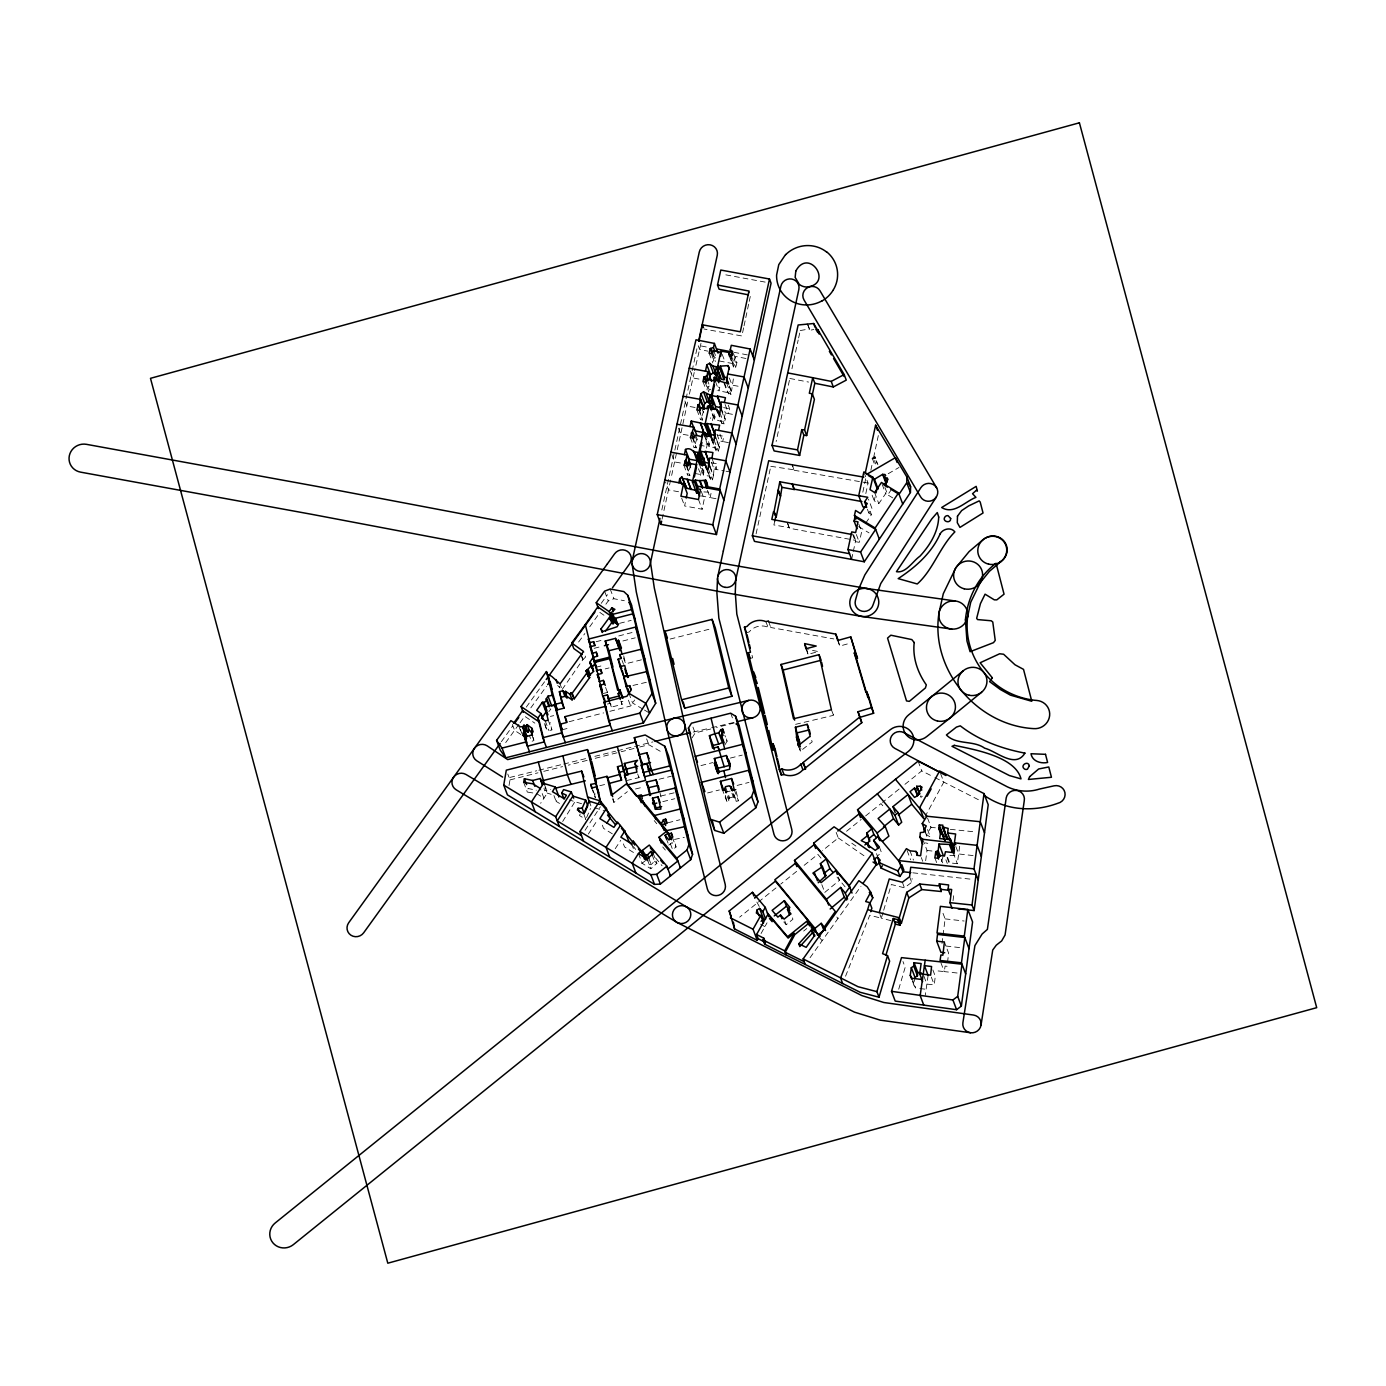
<?xml version="1.0" encoding="UTF-8"?>
<svg xmlns="http://www.w3.org/2000/svg" width="1386" height="1386" viewBox="0 0 1386 1386"><rect width="100%" height="100%" fill="white"/><g stroke="black" fill="none" stroke-linecap="round" stroke-linejoin="round"><path stroke-width="0.75" stroke-dasharray="5 3.75" d="M853.308 551.437L855.682 540.367L789.362 528.257L787.3 522.124M883.679 910.255L891.337 884.511L904.452 887.802L911.693 882.31L912.144 878.516M923.942 976.298L926.887 984.095L934.268 984.892L935.273 976.264L932.328 968.485M947.522 962.542L948.613 953.135L944.403 942.012M942.965 856.808L941.181 862.82M941.995 943.485L942.775 937.334M943.034 935.29L945.113 918.883L942.411 911.728M953.031 900.709L953.759 895.079M925.657 860.723L927.026 850.45L923.526 841.163M947.556 857.293L949.653 862.854L957.31 863.703L959.84 845.113M911.988 978.273L915.661 988.01L913.928 985.1L915.02 977.425M928.118 975.397L925.259 995.304M709.944 466.181L713.461 475.45L712.473 479.885L710.585 479.504L706.531 467.307M715.921 437.837L719.438 447.106L718.329 451.282L716.025 450.831L716.371 449.497L714.57 447.643L709.06 446.552L709.441 444.109L706.652 436.677M509.026 785.515L509.996 779.902L507.778 774.064M733.385 353.361L736.884 362.647L735.758 367.533L733.506 367.03L733.87 364.864L731.08 357.449M721.049 407.9L725.259 419.04L724.116 423.908L721.898 423.406L719.386 414.362M692.913 436.919L696.222 447.834L694.022 447.383L697.47 436.954M711.018 493.416L710.169 497.609L700.866 495.859M532.83 792.948L527.338 792.082L528.066 788.478L536.33 790.211M706.981 389.847L707.622 386.711L710.637 385.689M701.281 491.389L704.227 499.185L702.165 509.251L684.615 505.959L686.33 497.574M713.461 475.45L714.033 469.04L710.533 459.754M690.696 464.864L687.577 475.017L689.881 475.45L686.59 464.397M710.741 478.447L709.615 476.264L703.412 475L703.811 469.611L701.766 469.282L699.826 478.603M724.029 383.246L727.546 392.533L730.907 394.265L731.496 391.476L728.689 384.061M700.987 343.364L694.646 370.703M743.624 327.824L741.891 335.966L704.019 329.002M744.057 325.779L745.356 319.681M745.789 317.637L748.804 303.378M749.237 301.351L750.536 295.235L748.96 291.06M733.367 378.932L731.496 391.476M862.82 492.203L865.955 477.494M878.326 435.568L873.128 459.788M865.817 493.572L868.052 483.056L864.552 473.787M706.462 448.163L707.432 443.728L705.335 438.167M851.628 559.268L852.892 553.395M661.815 509.944L691.683 372.851M692.151 370.738L697.193 347.539M662.075 519.161L670.737 479.521M689.396 394.126L694.213 372.522M727.546 392.533L719.022 390.904L719.784 387.37L717.983 387.023L717.186 390.436M756.098 533.801L770.339 468.416M789.414 380.37L776.143 441.493M791.943 368.728L792.792 364.83M793.693 360.689L798.18 340.02M870.858 470.235L872.66 461.885M671.656 475.381L688.097 400.052M712.456 420.547L713.443 416.164L711.243 415.783L710.55 418.451M719.438 447.106L718.468 445.634L719.507 440.904L716.008 431.635M798.613 337.959L799.843 332.397M774.739 521.119L773.89 524.947L789.414 527.702M852.477 533.87L855.422 541.649L859.303 542.324L861.676 531.635L857.986 521.881M699.272 408.835L702.511 420.045L700.588 419.663L704.365 409.182M882.154 484.32L885.654 493.589L878.793 503.655L874.22 500.762L876.125 492.48M713.201 361.382L713.929 358.212L717.134 357.293M728.256 405.145L729.66 408.853L728.551 413.6L725.432 413.045L724.029 409.338M725.259 419.04L724.272 417.844L725.432 413.045M722.193 421.777L714.466 419.23L715.055 416.978L712.941 411.417M868.052 483.056L794.161 470.252L792.168 464.293M898.717 989.188L905.162 967.359L902.962 961.52M883.09 912.248L881.323 918.19L869.732 915.245L845.044 977.511M586.573 817.601L590.453 808.54M703.863 491.926L708.437 492.117M580.214 813.859L579.487 815.522L585.793 819.421L583.697 813.859M736.209 791.51L738.409 800.779L736.209 801.385L735.29 798.041L733.315 796.95L729.66 797.816L728.88 800.779L726.801 801.351L722.608 790.228M924.878 816.943L943.814 782.102L940.297 772.816M761.07 933.523L767.03 922.816M724.913 744.871L727.078 741.233L724.878 735.394M559.528 803.43L556.132 801.385L558.974 796.725M692.116 737.837L695.148 732.934L710.775 728.967M545.044 787.265L547.245 793.104L540.644 803.274M585.048 830.283L600.381 806.791M588.34 834.043L597.764 819.576M615.228 848.7L620.755 840.28M609.823 711.33L630.63 705.994L634.667 700.017M562.664 821.5L574.982 801.662L572.886 796.101M865.8 523.007L871.482 514.674L869.369 509.112M871.482 514.674L868.779 512.941L871.95 508.385L868.45 499.116M891.683 489.171L887.733 494.837L885.654 493.589M810.065 957.674L860.966 886.243M589.726 626.801L599.913 612.456L606.375 616.909M520.062 722.764L524.722 716.267L534.857 723.145M501.385 741.683L512.595 726.143M526.282 707.137L544.958 681.219M601.212 603.343L607.449 594.715M518.901 724.376L503.828 745.183M605.873 604.209L608.263 600.918L613.877 598.735L624.341 600.71M562.144 689.483L582.761 659.805L580.665 654.244M582.761 659.805L585.585 657.033L583.489 651.455M530.838 707.848L546.517 686.278M578.62 642.013L584.84 633.558M548.856 711.642L550.762 709.234L549.826 708.766M649.133 864.466L651.177 864.569L654.538 861.226L652.321 855.37M638.444 853.499L642.116 863.235L650.848 868.762L656.912 863.27L653.239 853.533M824.774 892.411L839.535 880.214L837.335 874.375M803.672 931.045L806.808 928.499M783.818 921.95L786.208 924.687L792.931 919.23L790.834 913.669M846.551 831.271L861.226 819.438M904.937 784.337L921.759 770.893L931.271 775.727M775.987 887.924L739.639 917.151M899.116 789.032L882.501 802.39M796.621 871.378L780.734 884.112M836.174 832.38L838.27 837.941L822.296 850.761M612.612 798.925L613.911 802.39L627.356 791.649M865.609 815.921L880.994 803.585L884.753 808.125M804.14 865.332L817.844 854.33L821.863 859.112M668.78 845.062L672.123 842.601L672.99 843.624L675.034 842.913L676.021 847.037L672.626 849.705L669.698 841.926M798.301 745.581L800.398 751.143L812.213 741.822L810.117 736.261M645.096 860.914L641.701 863.53M954.85 855.595L947.452 855.595M888.201 473.717L898.994 467.463M710.845 389.189L709.268 390.038L705.595 380.301M837.681 640.505L839.777 646.067L849.116 643.468M746.534 632.692L749.168 631.964C753.551 626.472 761.538 624.376 768 627.2L770.547 626.541L770.772 627.511L833.8 638.929M596.534 667.151L600.9 665.99M805.942 648.769L808.038 654.331L818.312 651.593L808.662 649.584M607.414 704.053L610.55 703.239L611.417 707.12L622.106 704.383L621.361 701.818L623.561 701.212L623.024 698.007M562.162 729.781L568.589 728.118M734.337 722.938L716.527 727.511M619.559 623.336L631.184 620.374M596.119 641.718L602.286 640.141M618.728 635.949L633.107 632.259M594.109 648.336L602.321 646.222M622.886 640.973L635.221 637.837M603.031 693.554L607.484 692.411L606.531 688.755M587.144 760.36L568.329 765.159M634.043 748.457L621.188 751.732M700.952 765.592L712.75 762.595M737.127 785.429L748.994 782.397M569.126 721.708L603.672 712.906M544.854 724.739L546.327 728.638L548.943 730.665L551.888 729.902L550.069 722.401M509.996 779.902L538.011 772.799M595.2 758.315L617.498 752.667M707.588 792.948L719.386 789.951M667.965 822.764L679.885 819.75M543.762 771.344L562.577 766.614M730.318 758.09L742.238 755.093M730.179 791.059L724.601 792.463L726.801 801.351M670.114 639.05L711.313 628.707M605.214 668.901L609.06 667.931M623.475 657.934L625.692 663.773L644.767 658.991M639.726 747.002L648.839 744.732L663.201 752.979M509.788 777.459L536.746 770.755M538.825 770.235L561.642 764.57M563.721 764.067L586.538 758.402M594.837 756.34L615.592 751.195M617.654 750.675L652.927 741.908M635.498 788.998L643.624 786.971M544.005 788.236L544.629 790.782L550.727 789.362M659.026 779.261L671.309 776.229M801.039 748.717L799.826 749.012L800.398 751.143M599.722 785.723L605.665 784.285M660.706 796.066L674.67 792.688M662.803 801.628L674.791 798.734M795.616 724.341L833.523 715.315L832.605 711.226M750.294 658.367L752.633 657.813L751.714 654.019M693.225 732.068L709.632 728.187M711.694 727.702L734.251 722.366M632.952 685.446L646.448 682.293M626.593 780.543L639.033 777.65L638.236 774.116M550.381 716.389L553.724 715.644M674.514 839.448L684.303 837.3M533.194 737.508L533.939 740.453L531.618 741.458L529.365 735.429M807.102 323.406L809.961 330.301L813.825 329.487M593.017 790.263L594.49 794.161L599.393 793.173M800.242 330.544L809.199 328.967M935.342 827.788L931.063 827.355L928.672 824.497M950.294 829.33L975.952 831.981M947.088 966.302L945.113 966.094L944.247 971.603L934.649 970.581M957.102 973.007L944.247 971.603L940.054 960.481M912.802 872.816L971.863 879.296M973.076 855.56L958.627 853.949L955.127 844.68M945.113 918.883L964.136 921.014M945.928 946.014L960.619 947.695M927.026 850.45L933.038 851.143M919.836 988.53L926.108 989.292M711.313 462.837L717.099 463.669L716.129 469.456L724.046 470.876M770.789 466.302L794.265 469.854M922.383 796.361L920.339 796.032L921.205 797.643M688.149 435.256L680.682 433.957L677.737 426.16M680.387 462.976L674.601 461.954L670.928 452.217M726.021 471.223L729.989 471.933M699.012 379.071L692.931 377.962L689.985 370.166M695.079 407.484L686.815 405.977L683.125 396.24M765.176 282.103L722.366 274.22M719.334 360.966L732.899 363.6L733.87 364.864M738.114 386.226L732.051 385.117L727.841 373.995M707.432 443.728L709.441 444.109M678.568 491.753L668.468 489.882L665.523 482.085M716.042 498.7L710.169 497.609L707.362 490.176M732.449 414.327L728.551 413.6L724.341 402.46M717.463 435.083L723.804 436.278L722.73 441.528L719.507 440.904M745.963 358.489L735.481 356.445L734.493 360.828L736.884 362.647M789.829 378.465L808.575 382.068M728.447 442.619L722.73 441.528L718.52 430.388M694.663 473.406L700.692 474.566L698.492 468.728M733.904 352.269L750.675 355.544M706.271 346.968L698.094 345.357L699.67 349.532L707.848 351.143M925.432 842.896L927.788 843.364M714.033 469.04L716.129 469.456L711.919 458.333M723.613 407.605L729.66 408.853M715.055 416.978L713.322 416.614L709.823 407.328M699.306 444.975L705.301 446.327L705.769 444.04L707.31 444.161L703.638 434.424M890.99 920.65L881.323 918.19L879.226 912.612M581.583 803.724L569.213 799.93M594.785 807.813L603.672 810.55M547.245 793.104L551.16 794.317M934.944 777.581L981.271 801.177M760.567 924.185L764.933 926.662M642.775 709.06L632.605 703.031L629.66 695.235M644.473 710.065L649.549 713.08M858.662 526.611L869.005 532.865M892.74 497.903L887.733 494.837L884.06 485.1M633.471 852.477L624.549 846.915L622.331 841.077M612.335 833.835L603.551 828.36L602.078 824.462M536.486 793.537L543.953 798.197L540.28 788.461M520.807 734.476L514.587 730.353L511.642 722.574M851.801 843.208L858.748 848.024M838.27 837.941L866.059 857.189M727.078 741.233L726.42 738.894M557.692 685.429L559.927 687.906L557.813 682.345M654.538 861.226L656.912 863.27M759.251 906.461L754.573 897.885M818.745 936.676L822.141 940.696L821.101 937.924M662.716 846.967L665.349 850.068M845.096 886.832L837.023 877.13M655.543 857.917L662.058 865.748M633.315 846.534L635.706 849.445M654.209 820.599L656.756 823.717M836.798 917.03L837.976 918.468M876.645 461.417L877.892 464.743M876.004 460.464L877.269 463.79M874.479 460.62L875.744 463.964M872.4 458.61L874.93 465.298M874.601 492.532L878.793 503.655M807.865 324.722L809.961 330.301M872.123 495.2L874.22 500.762M867.393 509.234L868.779 512.941M856.357 534.528L859.303 542.324M853.585 534.805L855.682 540.367M953.1 852.563L957.31 863.703M918.069 761.157L921.759 770.893M947.071 857.709L949.167 863.27M945.893 859.77L947.296 863.478M927.563 818.087L931.063 827.355L926.454 834.701L930.387 837.075L926.177 825.935M941.267 859.164L942.671 862.872M792.064 464.691L794.161 470.252M925.432 832.622L926.836 836.33M934.857 857.899L936.971 863.461M734.078 358.662L735.464 362.37M921.326 857.605L922.73 861.33M731.548 356.393L735.758 367.533M730.786 358.038L732.899 363.6M729.296 355.907L733.506 367.03M787.265 522.695L789.362 528.257M909.996 850.848L913.495 860.117M722.21 354.383L725.155 362.179M907.102 850.502L910.602 859.77M729.382 386.763L730.786 390.471M726.697 383.142L730.907 394.265M713.721 350.831L716.666 358.61M724.428 382.796L728.62 393.919M712.699 352.564L714.899 358.42M711.728 352.373L715.401 361.538M909.597 876.749L911.693 882.31M711.261 353.603L714.206 361.399M709.147 353.222L712.82 362.959M715.505 381.618L719.022 390.904M902.355 882.241L904.452 887.802M721.465 410.429L724.272 417.844M707.155 379.452L710.1 387.231M719.923 412.785L724.116 423.908M831.427 709.753L833.523 715.315M717.688 412.283L721.898 423.406M931.323 977.113L934.268 984.892M705.076 382.12L708.748 391.857M879.4 847.037L881.496 852.615L877.373 855.959L875.969 852.234M702.979 381.67L705.924 389.466M709.753 406.427L714.466 419.23M717.064 441.926L718.468 445.634M714.119 440.142L718.329 451.282M701.645 407.675L703.845 413.513M712.161 438.357L716.371 449.497M711.815 439.709L716.025 450.831M711.07 438.374L714.57 447.643M698.839 410.308L702.511 420.045M696.898 409.909L700.588 419.663M912.456 981.201L913.928 985.1M704.85 435.429L709.06 446.552M768.433 620.98L770.772 627.511M710.065 467.273L712.872 474.688M695.633 435.239L697.834 441.077M708.263 468.763L712.473 479.885M765.904 621.621L768 627.2M706.808 468.849L709.615 476.264M706.375 468.381L710.585 479.504M692.55 438.097L696.222 447.834M702.581 468.555L703.984 472.28M690.332 437.647L694.022 447.383M701.853 468.485L703.256 472.193M699.202 463.877L703.412 475M688.963 463.27L691.164 469.109M686.191 465.713L689.881 475.45M698.492 499.514L702.165 509.251M683.904 465.28L687.577 475.017M681.669 498.163L684.615 505.959M821.829 884.615L824.029 890.453M730.647 713.201L732.865 719.039M784.805 920.98L786.208 924.687M734.199 789.656L738.409 800.779M733.887 794.334L735.29 798.041M733.402 793.97L736.209 801.385M733.055 793.762L734.459 797.47M731.929 793.242L733.471 797.504M725.588 787.213L729.798 798.336M724.774 787.802L728.984 798.925M724.376 788.703L728.88 800.779M692.948 727.078L695.148 732.934M610.186 588.998L613.877 598.735M604.573 591.181L608.263 600.918M622.054 660.429L623.527 664.327M646.638 738.894L648.839 744.732M628.412 700.155L630.63 705.994M620.841 701.039L622.106 704.383M672.331 837.3L676.021 847.037M666.579 839.223L668.052 843.104M605.595 687.404L607.484 692.411M637.629 773.942L639.033 777.65M609.528 702.113L611.417 707.12M581.202 654.608L583.315 660.186M648.977 858.731L651.177 864.569M647.175 859.025L650.848 868.762M631.566 843.849L634.511 851.628M560.031 683.922L561.434 687.629M591.683 788.045L595.356 797.782L594.49 794.161M589.137 801.16L591.233 806.721M548.198 720.166L551.888 729.902M545.252 720.928L548.943 730.665M531.843 734.875L533.939 740.453M553.932 795.547L556.132 801.385M544.473 784.528L546.673 790.366M520.374 729.504L521.846 733.402M518.676 725.762L521.656 733.644M523.665 782.345L527.338 792.082M544.733 723.336L546.327 728.638M837.924 639.674L839.777 646.067M623.7 655.924L625.692 663.773M806.739 649.168L808.038 654.331M660.065 793.104L661.001 796.933M613.062 798.579L613.911 802.39"/><path stroke-width="1.5" d="M863.842 477.13L768.693 460.741L752.355 535.793L754.452 541.372L864.275 561.78L910.429 492.48L906.739 482.744L906.912 477.044L895.321 457.726L866.527 474.428M910.429 492.48L910.602 486.781L906.912 477.044M717.515 578.343L716.909 593.052L718.849 618.139L774.012 834.407A9.217 8.905 -20.7 0 0 785.256 840.488A9.217 8.905 -20.7 0 0 791.752 829.4L736.815 614.102L735.273 592.272L735.862 578.707M693.797 450.97C701.888 477.789 697.158 443.555 685.481 449.445L684.441 454.608L670.928 452.217L657.241 514.622L660.914 524.358L716.458 534.546L771.066 283.194L769.49 279.019L720.789 270.045L717.532 285.014L719.109 289.172L748.44 294.837M894.854 921.638L901.368 923.353L908.835 897.903L921.777 889.569L941.233 891.51L939.292 883.852L948.596 884.944L948.111 889.171L950.224 894.732M941.233 891.51L939.292 883.852M938.824 614.189C930.63 670.408 977.355 725.467 1033.644 728.62A14.553 14.068 -20.7 0 0 1049.618 715.748A14.553 14.068 -20.7 0 0 1036.78 700.45L1034.32 700.242A78.673 76.074 -20.7 0 1 1010.099 693.173C987.386 682.518 970.806 659.996 967.705 635.048A80.197 77.529 -20.7 0 1 967.723 615.817M837.82 831.046L859.129 813.877L871.759 828.88L866.7 833.125L867.497 835.654L861.208 840.626L868.156 843.97L869.559 847.678M864.881 844.94L869.611 841.215L867.636 834.077M950.709 839.379L946.69 838.132L942.497 826.992L942.878 825.172L939.292 824.947L938.703 828.464L940.869 830.058L939.708 838.565L950.415 839.708L950.657 844.472L954.157 853.741M913.772 966.077L911.33 967.688L915.02 977.425L917.445 975.813L913.772 966.077L914.084 962.75L921.136 963.565L919.698 973.769L922.643 981.565M917.445 975.813L917.775 972.487L914.084 962.75M922.73 844.369L919.923 836.953L920.356 832.588L923.596 832.241L926.177 825.935L922.244 823.579L926.853 816.233L980.3 821.725L984.51 832.865L974.133 910.567L958.072 908.852M951.142 842.29L947.626 833.003L948.18 828.412L942.497 826.992M944.75 952.719L940.903 952.303L936.693 941.181L937.525 934.407L964.812 937.508L961.468 962.802L965.678 973.925L961.364 1006.08L956.6 1009.718L895.2 1001.09L891.527 991.337L901.489 957.622L961.988 964.188L957.691 996.343L961.364 1006.08M940.262 856.167L938.166 850.606L938.963 844.022L950.657 844.472M952.043 908.211L949.947 902.65L951.662 889.5L948.111 889.171M860.515 817.584L857.553 809.701L895.443 779.296L908.073 794.49L911.745 804.226L923.873 818.779L919.68 807.657L939.604 770.962L984.008 793.589L973.994 868.866L978.204 879.989M964.292 936.122L967.844 909.459L940.384 906.357L937.005 933.021L964.292 936.122L969.022 948.648L965.678 973.925M969.022 948.648L972.574 921.967L967.844 909.459M984.51 832.865L988.218 804.729L984.008 793.589M919.923 836.953L922.833 839.31L920.616 855.751L916.908 855.283L917.393 853.152L915.99 851.437L909.996 850.848L906.409 848.648L898.769 860.602L902.979 871.742L899.982 876.472L881.063 868.086L878.949 862.525L880.197 860.186L877.477 857.189L874.375 858.835M974.133 910.567L972.019 905.006L976.09 874.427L910.706 867.255L909.597 876.749L902.355 882.241L889.24 878.949L879.226 912.612L867.636 909.684L840.557 977.979L842.671 983.54L860.117 992.272L879.019 997.21L889.621 961.139L887.525 955.578L882.57 953.672L893.294 918.502L897.816 919.68L899.93 925.259L895.391 924.064L893.294 918.502M947.626 833.003L955.63 833.991L953.1 852.563L945.46 851.732L944.49 856.063L939.864 855.457L938.339 858.35L934.857 857.899L935.775 851.68L938.166 850.606M911.728 979.244L910.255 975.346L911.33 967.688M925.19 960.221L920.165 995.598L923.838 1005.335M819.161 334.113L817.861 329.712L844.161 374.566L846.257 380.128L833.315 386.954L814.829 383.264L812.733 377.702L787.716 372.903M981.045 1025.016L992.74 950.016L996.257 945.183L1001.662 940.921L1005.075 935.013L1024.254 800.813A9.217 8.905 -20.7 0 0 1016.96 790.488A9.217 8.905 -20.7 0 0 1006.219 797.816L987.386 929.4L982.12 934.008L974.93 945.564L962.889 1022.764A9.217 8.905 -20.7 0 0 970.564 1032.761A9.217 8.905 -20.7 0 0 981.045 1025.103A9.217 8.905 -20.7 0 0 973.474 1015.037L883.852 1002.511L861.763 995.546L686.191 906.739M693.78 451.628L697.903 452.46L701.593 462.196L701.039 464.587L702.806 464.899L698.804 452.962L703.222 432.605L705.249 432.969L704.85 435.429L710.36 436.521L712.161 438.357L711.815 439.709L714.119 440.142L715.297 429.781L731.86 432.952L736.07 444.074M938.963 613.01L943.294 593.71L955.647 568.156M967.567 616.995L970.72 602.252L980.56 582.068M729.989 471.933L725.779 460.81L711.919 458.333L712.906 452.529L705.179 451.438L709.182 463.201L704.989 462.422L700.779 451.299L704.972 452.061M650.536 762.491L642.272 764.518L634.303 737.698L645.166 734.996L664.899 746.326L668.589 756.063L692.567 854.296L690.713 859.666L660.377 884.077L654.521 884.389L507.415 794.854L503.742 785.117L506.306 770.166L587.473 749.601L591.146 759.337M711.261 434.65L715.159 435.308L710.949 424.185L707.051 423.527L711.261 434.65L710.81 436.365L709.13 436.157L704.92 425.034L709.13 405.474L710.845 405.838L712.248 409.563M709.13 436.157L710.308 430.405M727.979 383.056L726.576 379.348L729.175 367.792L727.979 365.609L720.408 366.147L724.618 377.269L723.977 379.695L721.43 379.348L717.238 368.226L720.945 351.056L728.689 352.46L729.296 355.907L731.548 356.393L732.674 351.507L730.283 349.705L731.288 345.305L750.138 348.995L754.348 360.135M765.626 919.109L762.837 911.676L759.563 908.436L756.895 910.152L756.375 913.062L760.723 915.54L763.53 922.955M710.845 405.838L710.273 408.108L716.839 409.372L717.688 412.283L719.923 412.785L721.24 401.923L737.976 405.024L742.186 416.146M699.687 496.327L696.76 488.53L697.193 486.122L720.183 490.401L712.785 524.809L716.458 534.546M686.33 497.574L687.179 493.381L683.506 483.645L678.932 482.761L679.712 478.672L681.808 476.905L686.763 488.253L697.193 490.713L696.656 493.156L698.769 493.364L694.559 482.241L695.252 480.041L699.653 480.786L702.459 488.219M670.928 452.217L677.009 424.22L693.797 427.2L690.332 437.647L692.55 438.097L695.633 435.239L701.628 436.59L702.096 434.303L703.638 434.424M688.461 462.629L689.154 459.182L685.481 449.445M702.407 465.904L699.601 458.489L697.556 458.16L692.446 482.016L696.656 493.156M542.532 784.355L540.315 778.499L532.657 780.474L524.393 778.724L523.665 782.345L532.796 783.8L540.28 788.461L543.572 783.367L555.301 786.988L558.974 796.725M718.52 430.388L719.594 425.156L710.949 424.185M677.009 424.22L689.24 368.226L707.865 371.639L706.964 375.952L703.949 376.975L702.979 381.67L705.076 382.12L707.155 379.452L713.513 380.7L714.292 377.287L716.094 377.633L715.332 381.167M683.506 483.645L680.924 496.223L698.492 499.514L700.554 489.449L696.76 488.53M710.065 467.273L708.662 463.565L709.823 457.9L711.919 458.333M688.236 465.765L686.018 459.927L687.023 455.128L684.441 454.608M774.046 511.711L776.143 517.29L774.046 511.711L779.798 481.756L792.151 483.991L794.247 489.553L781.912 487.318L779.798 481.756M776.143 517.29L780.595 495.963L778.499 490.401M817.757 330.405L813.634 323.527L798.145 324.982L772.002 445.374L774.098 450.935L799.635 455.44L797.522 449.878L801.749 429.625L804.573 430.006L806.669 435.568L803.845 435.187L801.749 429.625M799.635 455.44L803.845 435.187M632.189 560.914L699.289 251.992A9.217 8.905 -20.7 0 1 710.169 244.837A9.217 8.905 -20.7 0 1 717.255 255.284L698.579 341.216M700.45 464.778L699.046 461.07L699.601 458.489M726.576 379.348L726.697 383.142L714.812 379.764L711.399 395.426L715.592 406.548L714.933 409.546M698.977 341.251L702.442 324.826L740.315 331.791L748.96 291.06L717.532 285.014M705.474 371.171L706.808 364.83L709.649 363.253L712.906 366.06L715.834 373.839M709.597 378.794L710.498 374.566L706.808 364.83M946.69 838.132L943.571 827.026M719.923 381.081L716.978 373.284L718.589 365.8M804.573 430.006L812.3 393.797L809.32 393.26L812.733 377.702L831.219 381.393L844.161 374.566M806.669 435.568L814.396 399.359L812.3 393.797M895.841 459.112L875.588 425.225L865.297 472.886M686.018 459.927L683.904 465.28L686.191 465.713L688.963 463.27L697.019 464.83M701.922 442.411L699.133 455.162L702.806 464.899M704.296 458.125L703.014 464.102L704.538 464.171L704.989 462.422M717.705 576.853L723.319 551.056M735.671 580.18L798.856 289.449A9.217 8.905 -20.7 0 0 791.718 279.036A9.217 8.905 -20.7 0 0 780.872 286.244L723.319 551.022M780.595 495.963L781.912 487.318M851.628 559.268L847.955 549.532L851.732 531.912L855.63 532.588L857.986 521.881L854.088 521.032L854.971 516.874L875.657 529.4L860.585 552.026L864.275 561.78M659.979 518.381L650.173 564.137A9.217 8.905 -20.7 0 1 635.914 569.958A9.217 8.905 -20.7 0 1 636.382 555.006A9.217 8.905 -20.7 0 1 650.277 561.053L654.313 588.028L684.84 724.895A9.217 8.905 -20.7 0 1 673.232 735.602A9.217 8.905 -20.7 0 1 669.577 720.599A9.217 8.905 -20.7 0 1 684.805 724.739M690.072 426.507L691.25 421.084L700.623 423.007L704.14 433.298L709.441 434.338L705.769 424.601L700.623 423.007M694.386 476.94L696.586 466.857M720.651 356.254L721.465 352.442L713.721 350.831L711.261 353.603L709.147 353.222L710.256 348.475L713.443 347.557L714.396 343.416L695.997 339.795L689.24 368.226M723.856 500.138L719.663 489.015L750.138 348.995M752.771 355.959L769.49 279.019M714.483 385.083L710.914 401.299L713.859 409.095M812.283 394.923L814.829 383.264M773.492 511.729L771.794 519.386L851.506 534.424M774.739 521.119L775.588 517.29M855.855 519.196L854.452 515.488L855.56 510.464L860.463 513.548L867.272 503.551L864.587 501.819L867.757 497.262L858.731 495.738L863.842 471.933L872.868 477.217L877.078 488.357L876.125 492.48M660.914 524.358L661.642 521.153M700.692 408.697L699.22 404.799L698.059 404.677L696.898 409.909L698.839 410.308L701.645 407.675L706.877 408.714L707.57 406.046L709.649 406.878M716.458 366.753L720.131 376.49L718.762 382.692L715.072 372.955L716.458 366.753L712.906 366.06M701.177 464.847L697.366 454.851L697.903 452.46M583.61 841.267L579.937 831.531L600.017 800.658L596.586 786.746L591.683 788.045L590.8 784.424L595.72 783.436L597.193 787.335M872.868 477.217L870.01 489.622L874.601 492.532L881.444 482.467L898.526 492.896L902.736 504.019M724.341 402.46L725.45 397.73L717.394 396.049L721.326 407.83L715.592 406.548M713.773 404.764L710.1 395.027L703.534 391.84L701.004 393.607L699.687 399.255L704.365 409.182L700.692 399.428L683.125 396.24M703.36 408.991L704.677 403.343L701.004 393.607M711.607 408.714L708.679 400.935L710.1 395.027M704.538 464.171L700.346 453.049L700.779 451.299M526.333 738.599L522.661 726.628L520.53 726.888L510.897 720.616L496.569 740.384L500.242 750.121L505.717 757.813L643.468 722.868L655.699 703.256L631.531 605.11L627.841 595.374L623.839 591.579L610.186 588.998L604.573 591.181L596.24 602.719L598.44 608.558M710.81 436.365L706.6 425.225L707.051 423.527M723.977 379.695L719.767 368.555L720.408 366.147M699.22 404.799L700.692 399.428M879.019 997.21L876.922 991.648L887.525 955.578M901.368 923.353L899.271 917.775L906.721 892.341L919.68 884.008L939.119 885.949M867.636 909.684L869.75 902.65L865.661 901.541L870.703 892.22L867.203 886.78L858.852 880.664L803.135 958.904L805.249 964.465L842.671 983.54M870.806 911.728L871.863 908.211L869.75 902.65M718.069 772.851L718.866 772.4L714.362 758.506L726.368 755.526L730.041 765.263L718.052 768.242L714.362 758.506M718.866 772.4L718.052 768.242M885.931 955.093L895.391 924.064M715.159 435.308L711.157 423.544M796.863 866.648L794.49 860.394L814.171 844.594L826.212 858.939L820.373 863.669L821.794 867.116L812.906 873.111L821.101 882.674L835.862 870.477L849.739 887.023L845.339 893.19L847.556 899.029M818.225 882.726L825.865 875.588L822.193 865.834M897.816 919.68L899.271 917.775M899.93 925.259L900.64 923.128L898.544 917.567L879.226 912.612M679.764 867.082L680.491 867.948L676.818 858.211L687.023 849.93L688.894 844.559L675.103 788.028L639.033 796.846L641.233 802.685M792.151 483.991L859.805 496.015M794.247 489.553L792.272 483.627M710.481 819.299L719.594 822.158L751.61 796.638L753.759 790.713L751.974 783.402L748.735 770.252L701.42 782.328L710.481 819.299L714.691 830.422L723.804 833.281L755.82 807.778L757.969 801.853L739.258 725.935L735.568 716.198L730.647 713.201L691.475 723.18L688.426 728.1L701.94 783.714M584.303 813.755L582.189 808.194L585.672 800.103L572.886 796.101L557.259 820.893L581.514 835.706M584.996 812.144L587.768 805.664L585.672 800.103M699.653 480.786L705.665 480.11L706.808 482.276L705.959 486.469L719.663 489.015M582.189 808.194L578.118 808.298L577.39 809.961L583.697 813.859L589.137 801.16L599.791 804.434M786.295 955.058L764.622 944.126L763.045 939.951L763.842 938.235L756.583 934.493L767.913 914.327L788.132 938.097L794.265 933.228L784.719 950.883L786.295 955.058L805.249 964.465M764.622 944.126L765.418 942.411L763.842 938.235M662.785 827.685L661.313 823.804L663.444 819.698L665.678 819.143L667.151 823.041M917.965 795.079L914.552 787.958L909.978 791.718L914.517 797.435L917.567 795.651L922.054 787.196L920.269 786.226L916.666 786.295L919.611 794.074M756.583 934.493L758.159 938.668L757.258 940.366L753.048 929.226L760.723 915.54M881.063 868.086L882.31 865.748M869.784 903.377L872.799 897.782L870.703 892.22M927.182 796.205L931.167 788.859M563.946 798.856L561.728 793.017L563.617 789.604L571.309 791.926L573.509 797.764M571.309 791.926L555.682 816.718L559.355 826.454M762.837 911.676L765.28 907.38L752.477 892.307L729.192 911L734.563 928.949L757.258 940.366M697.522 762.196L695.322 756.358L724.67 748.856L721.24 735.134L723.405 731.496L722.747 729.157L720.859 729.642L718.762 732.813L714.881 733.748L711.053 718.225M555.301 786.988L552.46 791.649L564.31 798.804L566.372 795.2L561.728 793.017M644.438 859.164L641.423 851.177L633.229 841.163L631.566 843.849L620.876 837.179L624.861 830.976L617.498 822.002L613.929 827.373L599.878 818.624L606.375 808.436L600.017 800.658L601.455 804.712M650.294 681.392L646.621 671.656L623.769 677.009L626.108 686.503L629.712 685.654L630.994 690.28L626.94 696.257L604.053 702.13L608.679 720.98L639.778 713.132L652.009 693.52L635.654 627.044L588.374 639.119L590.713 646.742M527.13 724.635L529.244 730.197L527.997 732.172L525.883 726.61L527.13 724.635L531.808 728.204L533.212 731.912M899.982 876.472L897.868 870.91L901.818 864.691L903.915 870.252L902.979 871.742L910.845 872.591M606.808 823.267L610.048 818.173L606.375 808.436M936.33 496.985L880.751 583.558L873.163 604.591A9.217 8.905 -20.7 0 1 861.919 611.174A9.217 8.905 -20.7 0 1 855.422 600.363L858.488 589.448L864.829 574.947L920.876 487.664A9.217 8.905 -20.7 0 1 934.788 485.568A9.217 8.905 -20.7 0 1 934.268 499.237A9.217 8.905 -20.7 0 1 920.529 496.742L804.036 299.982A9.217 8.905 -20.7 0 1 807.449 287.699A9.217 8.905 -20.7 0 1 819.975 290.765L936.676 487.889M815.644 848.492L813.651 843.208L834.06 826.818L872.279 853.274L849.22 885.637L852.009 893.052M872.279 853.274L876.489 864.414L863.305 882.934M540.28 788.461L531.41 801.957L535.1 811.694M620.374 825.484L606.029 847.366L609.701 857.102M549.081 706.808L546.153 699.029L548.024 696.17L552.338 695.304L557.207 709.892L564.015 708.159L559.407 691.666L562.837 690.765L564.934 692.29L567.03 697.851L565.609 691.354L564.934 692.29M879.33 539.137L875.138 527.997L898.526 492.896M906.739 482.744L899.064 494.282L890.73 489.189M573.25 698.197L572.106 699.861L570.01 694.299L571.136 692.636L574.289 698.787L589.691 677.563L588.097 676.42L593.606 671.361L589.691 662.456L593.399 656.999L585.273 624.532L597.816 606.895L611.988 616.718L614.085 622.279L613.028 623.752L611.694 622.747L609.58 617.186L601.074 628.776L601.87 631.791L617.065 626.767L618.52 624.324L616.787 623.44L615.523 618.277L632.952 613.807L637.231 631.219M591.805 668.017L595.495 662.577M614.085 622.279L609.164 611.624L611.867 607.761L614.916 609.39L610.983 612.907L614.674 622.643L617.619 623.839L615.523 618.277M614.639 618.78L612.837 621.361L609.615 619.144M523.094 726.437L523.995 725.173L525.883 726.61M523.995 725.173L526.091 730.751L522.574 735.342L526.333 736.364L522.661 726.628M546.153 699.029L547.089 699.497L545.166 701.905L542.342 702.304L536.677 710.342L541.042 713.599L543.26 719.438M541.493 718.485L546.032 712.04L542.342 702.304M607.103 564.258L348.718 922.73A9.217 8.905 -20.7 0 0 350.866 935.169A9.217 8.905 -20.7 0 0 363.669 932.795L500.138 743.416M612.473 587.768L629.59 563.807A9.217 8.905 -20.7 0 0 627.425 551.368A9.217 8.905 -20.7 0 0 614.622 553.776L607.12 564.258M825.571 930.56L824.254 927.095L835.342 911.52L795.547 863.166L774.826 879.781L814.968 928.377L817.601 935.325L823.838 930.249L821.205 923.301L814.968 928.377M515.09 722.695L518.814 717.498M546.205 679.504L594.975 611.988M513.565 723.301L522.609 710.706L539.518 722.158L544.351 741.891L527.425 746.205L524.844 737.127L531.843 734.875L531.808 728.204M613.028 623.752L610.931 618.191L611.988 616.718M574.289 698.787L572.193 693.225L587.595 672.002L585.983 670.859L591.51 665.782L589.691 662.456M523.25 712.369L521.032 706.531L546.43 671.569L549.41 679.452M547.713 684.615L550.121 681.306L552.078 689.223M582.224 654.608L573.804 648.561L571.708 642.983L585.273 624.532M605.595 631.028L611.694 622.747M956.427 567.013L969.091 551.593L983.419 539.397M979.798 583.211L989.413 571.309L1001.125 561.382M557.207 709.892L548.007 675.744L548.769 674.653L551.819 676.472L560.031 683.922L573.925 664.778L583.489 651.455L571.708 642.983M798.786 943.797L811.364 930.058L814.795 935.186L806.184 947.348L798.786 943.797L799.826 946.586L812.421 932.847L811.364 930.058M785.619 254.47L778.776 264.622L776.593 275.069A30.7 29.678 -20.7 0 0 813.028 304.262L815.211 303.69A30.579 29.556 -20.7 0 0 822.279 300.675M669.871 875.138L670.529 875.917L666.857 866.181L649.272 845.062L642.272 850.484L645.46 854.729L647.505 854.833L650.848 851.472L653.239 853.533L647.175 859.025L638.444 853.499L632.224 863.339L635.914 873.076M779.279 769.525L781.375 775.086L783.956 774.514C790.436 777.078 798.457 775.155 802.892 769.732L805.543 769.005L803.447 763.443L800.796 764.171C796.344 769.576 788.339 771.517 781.86 768.953L779.279 769.525L773.111 743.849L770.824 744.351L748.18 652.806L750.519 652.252L744.438 627.113L747.071 626.403C751.455 620.911 759.424 618.814 765.904 621.621L768.433 620.98L768.676 621.95L835.827 634.112L837.924 639.674M898.041 812.508L901.714 822.245L898.63 825.016L894.94 815.28L898.041 812.508L892.965 806.617L908.073 794.49L920.2 809.043M878.048 848.596L873.63 840.366L878.1 836.434L900.484 863.114M871.759 828.88L873.873 834.441L868.797 838.686L869.732 839.639M828.689 905.11L826.489 899.254L840.626 887.438L845.339 893.19M830.162 908.991L844.299 897.175L840.626 887.438M787.491 909.459L789.881 907.501L784.355 900.675L772.123 910.377L777.858 917.099L780.526 915.02L784.112 919.126L790.834 913.669L787.491 909.459L789.587 915.02M931.79 696.465L963.305 670.703M950.12 717.965L981.635 692.203M643.329 853.256L642.48 853.949L638.374 848.942M883.454 826.905L893.502 818.728L889.829 808.991L877.321 793.849M826.212 858.939L829.885 868.675L824.064 873.405L825.865 875.588M880.075 840.765L877.13 832.986L885.221 826.402L878.1 818.52L889.829 808.991L894.94 815.28M882.432 841.406L888.911 836.139L885.221 826.402M754.573 897.885L775.346 881.184L807.83 920.408L787.612 936.711L767.376 912.941M579.937 831.531L650.831 874.653L656.704 874.341L666.857 866.181M579.417 1013.928L674.185 939.032L846.777 798.492L908.211 751.541A14.553 14.068 -20.7 0 0 910.914 731.687A14.553 14.068 -20.7 0 0 890.592 729.486L828.741 776.766L656.132 917.307L571.829 983.783L275.208 1222.972A14.553 14.068 -20.7 0 0 272.955 1242.895A14.553 14.068 -20.7 0 0 293.33 1244.645L579.4 1013.946M895.443 779.296L918.069 761.157L940.124 772.366M803.447 763.443L803.187 762.491L859.666 717.099L858.021 711.728L871.517 707.692L873.63 713.253L860.117 717.29L858.021 711.728M805.543 769.005L805.283 768.052L861.78 722.66L860.117 717.29M898.319 815.02L911.745 804.226M931.929 696.344L908.61 714.916A14.553 14.068 -20.7 0 0 906.271 734.823A14.553 14.068 -20.7 0 0 926.628 736.659L949.964 718.087M661.243 843.069L659.043 837.231L666.995 830.924L661.919 824.618L666.579 823.509L665.678 819.143M774.22 915.938L786.451 906.236L784.355 900.675M638.444 853.499L641.423 851.177M891.527 991.337L952.927 999.982L957.691 996.343M915.765 789.24L917.532 787.906L916.666 786.295M874.133 859.233L876.697 864.916L879.59 862.75L877.477 857.189M666.579 839.223L665.107 835.325L668.433 832.865L671.517 839.743M704.677 403.343L707.207 401.576L710.117 403.95L706.444 394.213M984.493 538.634L984.874 538.374A14.553 14.068 -20.7 0 1 1004.885 542.29A14.553 14.068 -20.7 0 1 1000.432 561.884L1000.051 562.127M761.087 921.274L763.773 919.576L759.563 908.436M887.075 482.467L885.602 478.568L886.988 477.72L888.01 479.435L884.06 485.1L887.387 487.144M868.242 475.485L874.445 479.261L882.622 474.358L885.048 474.514L885.637 475.658L884.147 476.541L886.364 482.38M717.775 773.492L714.396 763.114L715.176 762.646M652.511 803.083L654.331 802.078L654.036 800.502M710.498 374.566L713.34 372.99L716.579 375.797M669.299 833.887L671.361 833.177L672.834 837.075M799.861 744.559L798.457 740.852L797.245 741.146L795.425 727.217L807.224 724.341L808.627 728.048M795.425 727.217L799.635 742.238L798.388 742.619L796.274 737.057M627.685 677.477L624.722 665.488L620.079 666.666L618.139 659.182L620.737 658.645L619.854 654.59L641.077 649.254L644.767 658.991M625.484 671.638L628.395 677.269M768.728 730.387L772.92 749.913L775.224 749.41L776.957 756.721M857.466 658.246L855.353 652.685L854.296 652.979L856.392 658.541L857.466 658.246L850.744 636.867L837.681 640.505L835.827 634.112M873.63 713.253L868.918 697.401L866.822 691.839L865.817 692.116L854.296 652.979M868.918 697.401L867.913 697.678L856.392 658.541M620.2 699.376L618.208 693.485L620.408 692.861L619.871 689.656L617.654 690.228L609.771 658.61L594.351 662.491L599.48 679.071M607.536 777.737L619.455 774.549L621.552 780.127L609.632 783.315L606.999 776.351L595.114 779.261L601.074 803.447L617.584 823.613M589.241 642.844L593.641 641.666L595.114 645.564M596.881 669.161L592.861 657.414L597.227 656.254L596.275 652.217L591.839 653.343L595.53 663.08M757.276 683.506L752.979 672.175M596.327 670.737L600.727 669.577L601.992 672.903M602.165 689.881L597.331 674.653L601.715 673.492L600.727 669.577M561.521 697.227L564.934 696.326L567.03 697.851M623.18 769.854L625.883 769.143L627.979 774.705L625.294 775.415L617.307 746.621L589.05 753.776L595.634 780.647M619.455 774.549L617.48 766.683L622.106 765.47L625.294 775.415M617.48 766.683L619.577 772.245L624.22 771.032M599.012 681.531L603.378 680.405L604.331 684.06L599.878 685.204L602.685 696.119L607.397 694.906L609.286 699.913M607.397 694.906L608.263 698.769L618.953 696.032M781.046 664.448L819.039 654.677L821.136 660.238L783.142 670.027L781.046 664.448L793.502 718.762L831.427 709.753L819.039 654.677M644.525 776.455L641.25 765.176L647.054 763.755L648.371 769.369L651.004 768.693L653.222 774.531M635.048 619.369L631.375 609.632L612.976 614.275L610.983 612.907M619.317 692.636L605.249 641.008L615.54 638.374L619.975 650.554L615.54 638.374M591.839 653.343L590.211 646.742L594.646 645.616L593.641 641.666M604.383 645.703L608.489 644.663M605.249 641.008L608.922 650.744L619.23 648.111M555.11 704.331L561.902 702.598L564.015 708.159M529.539 751.766L525.848 742.03L502.027 748.076L496.569 740.384M620.079 666.666L623.769 676.403L626.853 675.623M564.986 716.649L605.63 706.306L610.256 725.155L563.288 737.109L560.048 724.22L566.493 722.539L564.986 716.649L567.082 722.21M565.401 742.671L561.711 732.934L542.775 737.716L537.941 717.983L521.032 706.531M617.307 746.621L635.879 741.874L642.29 767.272M681.583 699.809L728.759 687.941L731.912 696.292L684.736 708.142L681.583 699.809L664.899 631.219L712.092 619.386L715.263 627.737L731.912 696.292M673.769 718.312L507.692 759.597L487.231 745.876A9.217 8.905 -20.7 0 0 474.445 748.267A9.217 8.905 -20.7 0 0 476.611 760.689L502.616 777.096M748.838 700.363L673.925 718.277M677.979 735.654L655.006 741.406M753.066 717.688L738.357 721.396M724.67 748.856L742.532 744.351L746.205 754.105M732.484 790.626L731.08 786.919L729.123 785.827L725.467 786.694L724.67 789.656L722.608 790.228L720.391 781.323L731.565 778.516L733.662 784.078M732.033 790.592L735.758 789.656M593.832 661.087L609.234 657.224M625.883 769.143L624.376 763.478L637.543 760.29L634.961 763.253L636.936 772.089L624.497 774.982L627.304 784.961L645.581 780.405L642.827 769.351M715.557 767.636L717.653 772.158L729.694 769.23L729.694 764.171L726.368 755.526M560.758 726.073L562.162 729.781L554.729 704.781L545.027 707.033L548.198 720.166L545.252 720.928L542.636 718.901L541.042 713.599L537.941 717.983L539.414 721.881M554.781 788.357L585.342 780.838M643.052 772.556L669.681 765.973L673.371 775.71M644.629 776.732L671.257 770.148L676.68 792.203M807.224 724.341L810.117 736.261L798.301 745.581L797.73 743.45L798.942 743.156L800.346 746.863M638.6 754.764L646.864 752.754L649.081 758.592M583.87 776.94L581.652 771.101L540.956 781.028L540.315 778.499M624.376 763.478L626.472 769.057L637.768 766.302M797.539 732.778L809.32 729.902L810.29 733.87M709.424 735.671L714.881 733.748L718.693 744.057L713.114 745.408L709.424 735.671L712.595 748.249L718.052 746.933L719.525 750.831M652.823 804.036L656.825 803.083M657.969 796.846L660.897 809.112L655.214 809.32L652.477 798.163L657.969 796.846L660.169 802.702M661.642 806.583L656.15 807.899L652.477 798.163M616.285 640.817L618.537 640.28L621.482 648.076M677.841 735.689L689.102 733.038M649.93 795.581L646.586 782.085L656.08 779.885L657.484 783.592M646.586 782.085L648.7 787.646L658.194 785.446L659.13 789.275M525.848 742.03L523.267 732.951L524.133 732.761M556.011 705.041L551.697 705.907L548.024 696.17M698.804 452.962L700.346 453.049M947.088 836.295L943.502 836.07L939.292 824.947M954.781 600.918L866.718 588.496M951.749 629.088L861.867 616.458M692.446 482.016L694.559 482.241M949.947 902.65L972.019 905.006M936.693 941.181L944.403 942.012L942.878 955.179L940.903 954.971L940.054 960.481L961.468 962.802M898.769 860.602L973.994 868.866M699.046 461.07L699.202 463.877L705.405 465.142L706.375 468.381L708.263 468.763L708.662 463.565M954.434 842.827L977.13 845.356L981.34 856.479M922.833 839.31L950.848 842.549L954.348 851.818M917.775 972.487L921.292 972.903M941.389 889.414L948.838 890.28M704.92 425.034L706.6 425.225M951.835 844.143L955.838 844.628M922.435 979.555L911.988 978.273L910.255 975.346M717.238 368.226L719.767 368.555M970.477 1032.743L880.318 1020.165L854.434 1012.127L677.044 922.452M866.371 507.38L862.941 506.86L858.731 495.738M708.679 400.935L710.914 401.299M919.698 973.769L930.595 975.155L931.583 966.527L924.427 965.644L928.118 975.397M715.072 372.955L716.978 373.284M867.116 588.548L729.781 564.639L317.862 486.573L86.469 444.334A14.553 14.068 -20.7 0 0 69.335 455.682A14.553 14.068 -20.7 0 0 80.596 472.141L311.746 514.327L724.064 592.463L861.486 616.389M697.366 454.851L699.133 455.162M683.09 478.516L687.248 479.244L690.938 488.981M772.002 445.374L797.522 449.878M657.241 514.622L712.785 524.809M727.841 373.995L744.039 376.957L748.249 388.08M689.154 459.182L697.487 460.706M794.386 489.189L861.919 501.576M752.355 535.793L849.531 553.707M664.778 480.145L678.932 482.761M724.618 377.269L727.546 377.824M687.248 479.244L693.502 480.977M716.493 348.977L731.981 351.905M860.585 552.026L847.955 549.532M688.114 464.345L690.696 464.864L687.023 455.128M704.296 432.744L694.923 430.821L691.25 421.084M804.642 643.606L816.198 646.032L805.942 648.769L804.642 643.606L806.739 649.168M711.399 395.426L717.116 396.708M876.922 991.648L858.021 986.711L803.135 958.904M581.652 771.101L587.56 796.985L599.982 800.813M878.949 862.525L897.868 870.91M804.192 961.676L785.256 952.286L794.802 934.614L808.887 923.18L819.958 936.572M730.37 917.827L753.048 929.226M763.045 939.951L784.719 950.883M758.159 938.668L765.418 942.411M945.928 775.519L894.75 748.336A9.217 8.905 -20.7 0 1 891.493 736.157A9.217 8.905 -20.7 0 1 904.053 732.709L1007.293 786.815C1017.289 791.579 1028.914 792.463 1039.483 789.05L1054.088 785.827A9.217 8.905 -20.7 0 1 1064.916 792.567A9.217 8.905 -20.7 0 1 1057.761 803.291C1033.124 812.439 1005.508 810.481 983.783 795.114M571.136 692.636L572.193 693.225M628.915 693.295L645.876 703.343L649.549 713.08M686.572 906.946L466.008 774.479A9.217 8.905 -20.7 0 0 453.343 777.563A9.217 8.905 -20.7 0 0 456.219 789.829L676.68 922.244M854.452 515.488L875.138 527.997M503.742 785.117L555.682 816.718M735.966 723.942L739.258 725.935M877.078 488.357L878.118 488.998L874.445 479.261M565.609 691.354L570.01 694.299M567.706 696.933L572.106 699.861M596.24 602.719L609.164 611.624M873.007 862.005L876.489 864.414M609.58 617.186L610.931 618.191M526.091 730.751L527.997 732.172M529.244 730.197L532.345 732.57M628.863 602.581L631.531 605.11M873.63 840.366L879.4 847.037L875.276 850.38L868.26 845.252L868.156 843.97M769.49 918.502L772.175 921.673M659.043 837.231L676.818 858.211M660.1 840.02L677.858 861.001L667.896 868.97L667.255 868.173M857.553 809.701L877.13 832.986M873.873 834.441L876.402 837.473M661.313 823.804L639.033 796.846M919.68 807.657L926.853 816.233M849.22 885.637L813.651 843.208M666.718 831.86L626.767 783.558L611.295 795.443L606.999 776.351M829.885 868.675L832.657 872.002M650.311 847.834L654.227 852.529M660.741 860.36L663.34 863.478M665.107 835.325L668.953 839.968L672.331 837.3L671.361 833.177M615.54 824.791L607.518 815.055M807.224 922.695L809.926 925.969L807.83 920.408M794.49 860.394L826.489 899.254M627.304 784.961L636.399 796.032L641.371 794.871L642.29 798.561M634.286 843.935L621.43 828.274M632.12 845.079L628.551 840.713L624.861 830.976M844.299 897.175L846.655 900.051M811.208 927.529L815.055 932.206M893.502 818.728L898.63 825.016M786.451 906.236L789.76 910.325M821.205 923.301L824.254 927.095M686.763 488.253L681.808 476.905M884.147 476.541L885.602 478.568M812.421 932.847L814.708 936.26M869.299 892.359L872.799 897.782M908.436 483.194L910.602 486.781M815.748 329.088L817.809 332.536M829.348 351.334L831.444 354.92M833.558 358.506L844.057 376.455M895.321 457.726L897.106 462.456M875.588 425.225L877.494 430.232M882.622 474.358L886.295 484.095M817.861 329.712L819.265 333.42M813.634 323.527L815.037 327.235M831.219 381.393L833.315 386.954M864.587 501.819L866.683 507.38M854.088 521.032L857.033 528.828M951.021 840.678L954.521 849.947M950.415 839.708L953.914 848.994M943.138 827.892L947.348 839.032M949.67 845.113L952.477 852.546M940.869 830.058L945.079 841.198L940.54 830.63M938.703 828.464L940.817 834.025M920.269 786.226L921.742 790.124M938.963 844.022L943.173 855.162M917.532 787.906L919.732 793.745M914.552 787.958L917.497 795.737M936.971 851.697L939.067 857.258M935.775 851.68L938.582 859.095M922.244 823.579L925.051 830.994M924.029 828.915L925.432 832.622M731.271 351.247L732.674 354.955M730.283 349.705L732.397 355.266M729.677 353.742L731.08 357.449M728.689 352.46L730.093 356.167M915.99 851.437L917.393 855.145M777.979 490.228L780.093 495.79M727.979 365.609L729.382 369.317M859.666 717.099L861.78 722.66M892.965 806.617L895.183 812.473M919.68 884.008L921.777 889.569M714.396 343.416L718.069 353.153M727.286 380.353L728.689 384.061M713.443 347.557L714.916 351.455M702.442 324.826L703.499 327.616M711.226 348.666L712.699 352.564M710.256 348.475L711.728 352.373M952.927 999.982L956.6 1009.718M709.649 363.253L713.34 372.99M714.292 377.287L715.765 381.185M906.721 892.341L908.835 897.903M717.394 396.049L721.604 407.189M707.865 371.639L711.538 381.375M720.062 406.722L721.465 410.429M706.964 375.952L708.437 379.851M705.526 377.183L706.999 381.081M717.983 410.654L719.386 414.362M716.839 409.372L718.243 413.08M878.1 836.434L879.504 840.141M703.949 376.975L706.15 382.813M703.534 391.84L707.207 401.576M866.7 833.125L869.611 841.215M714.258 434.511L715.661 438.219M874.583 859.355L876.697 864.916M867.047 843.242L868.45 846.95M698.059 404.677L700.276 410.533M705.249 432.969L706.652 436.677M700.467 423.562L704.14 433.298M705.179 451.438L709.389 462.56M693.797 427.2L696.742 434.996M692.844 432.137L695.062 437.976M705.405 465.142L706.808 468.849M691.216 433.056L693.433 438.894M697.556 458.16L698.96 461.867M705.665 480.11L707.761 485.672M704.227 480.994L707.033 488.409M797.522 736.676L799.635 742.238M699.878 480.301L702.667 487.733M797.73 743.45L799.133 747.158M803.187 762.491L805.283 768.052M695.252 480.041L698.059 487.456M800.796 764.171L802.892 769.732M684.909 460.602L687.11 466.441M744.438 627.113L746.534 632.692M835.862 870.477L837.335 874.375M687.335 479.833L691.008 489.57M748.18 652.806L750.294 658.367M753.707 671.967L755.803 677.529M679.712 478.672L681.912 484.511M820.373 863.669L825.467 876.853M765.904 725.017L767.307 728.724M773.111 743.849L775.224 749.41M781.86 768.953L783.956 774.514M770.824 744.351L772.92 749.913M814.535 872.989L817.48 880.786M748.735 770.252L752.945 781.375M753.759 790.713L757.969 801.853M751.61 796.638L755.82 807.778M722.747 729.157L724.22 733.055M720.859 729.642L723.076 735.481M721.24 735.134L724.185 742.913M718.762 732.813L722.435 742.549L718.693 744.057M728.516 759.649L729.989 763.547M727.13 758.835L730.075 766.614M780.526 915.02L781.929 918.727M724.185 766.735L718.052 746.933M730.266 786.347L731.669 790.055M715.367 762.057L719.039 771.794M716.805 768.468L718.277 772.366M664.899 631.219L667.428 637.906M714.396 763.114L718.398 773.648M720.391 781.323L723.89 790.592M765.28 907.38L768.78 916.648M752.477 892.307L753.88 896.014M688.426 728.1L690.644 733.939M756.895 910.152L758.991 915.713M719.594 822.158L723.804 833.281M701.42 782.328L704.92 791.597M635.654 627.044L639.327 636.78M652.009 693.52L655.699 703.256M729.192 911L731.306 916.562M611.867 607.761L613.322 611.659M612.976 614.275L616.666 624.012M675.103 788.028L678.776 797.764M683.87 818.745L680.179 808.991L654.365 815.54L655.838 819.438M619.854 654.59L621.326 658.489M688.218 836.434L684.545 826.697L666.909 830.578L669.94 838.703M624.826 669.057L627.044 674.895M629.712 685.654L631.167 689.535M639.778 713.132L643.468 722.868M688.894 844.559L692.567 854.296M618.139 659.182L621.812 668.918M623.769 677.009L627.46 686.746M626.108 686.503L629.053 694.282M687.023 849.93L690.713 859.666M601.074 628.776L602.477 632.484M619.871 689.656L623.024 698.007M620.408 692.861L622.297 697.868M647.054 763.755L649.254 769.611M648.371 769.369L650.571 775.224M618.208 693.485L620.096 698.492M634.303 737.698L635.776 741.597M663.444 819.698L665.661 825.554M668.433 832.865L670.651 838.703M641.25 765.176L642.723 769.074M646.274 782.258L647.678 785.966M661.919 824.618L664.119 830.457M596.275 652.217L597.747 656.098M588.374 639.119L589.847 643.017M634.961 763.253L637.058 768.814M603.378 680.405L605.266 685.412M590.211 646.742L591.683 650.64M592.861 657.414L596.534 667.151M608.263 698.769L609.528 702.113M597.331 674.653L599.237 679.66M599.878 685.204L602.408 691.874M642.74 800.415L644.854 805.976M590.886 663.288L592.983 668.849M591.51 665.782L593.606 671.361M602.685 696.119L605.214 702.789M604.053 702.13L606.271 707.969M608.679 720.98L612.352 730.717M588.322 669.836L590.419 675.398M586.746 669.854L589.691 677.563M585.983 670.859L588.097 676.42M624.497 774.982L625.9 778.689M650.848 851.472L652.321 855.37M656.704 874.341L660.377 884.077M647.505 854.833L648.977 858.731M645.46 854.729L647.66 860.567M642.272 850.484L645.945 860.221M650.831 874.653L654.521 884.389M633.229 841.163L634.701 845.044M562.837 690.765L564.934 696.326M595.114 779.261L596.43 782.726M596.586 786.746L598.804 792.584M555.873 679.556L557.276 683.263M590.8 784.424L592.272 788.322M587.56 796.985L589.76 802.823M547.089 699.497L549.289 705.335M543.953 702.563L546.898 710.342M545.027 707.033L547.972 714.812M571.015 784.355L567.342 774.618L562.889 755.872M578.118 808.298L579.521 812.005M542.775 737.716L546.448 747.452M531.098 731.947L532.501 735.654M524.099 728.759L527.044 736.538M544.473 784.528L538.288 762.057M523.561 730.82L526.507 738.599M523.267 732.951L526.94 742.688M540.956 781.028L542.428 784.926M532.657 780.474L534.857 786.312M524.393 778.724L526.611 784.58M502.027 748.076L505.717 757.813M866.822 691.839L871.517 707.692M855.353 652.685L850.744 636.867M731.08 786.919L731.999 790.263L734.199 789.656L731.565 778.516M626.472 769.057L627.979 774.705M622.297 670.789L623.769 676.403M646.864 752.754L651.004 768.693M604.192 698.007L605.006 701.229M684.788 724.653L725.207 884.372A9.217 8.905 -20.7 0 1 718.468 895.339A9.217 8.905 -20.7 0 1 707.38 889.015L666.961 729.313M618.537 640.28L622.002 654.036M713.114 745.408L714.171 749.601M641.32 760.723L642.272 764.518M619.577 772.245L621.552 780.127M561.711 732.934L554.729 704.781M627.841 595.374L631.375 609.632M546.43 671.569L552.338 695.304M735.568 716.198L749.272 771.638M627.927 688.651L629.331 694.334M648.7 787.646L650.606 795.373M712.456 821.326L714.691 830.422M608.922 650.744L612.924 666.961M591.649 761.416L595.2 775.883M587.473 749.601L595.72 783.436M758.246 687.491L764.587 713.392M765.055 715.28L767.342 724.722M712.092 619.386L728.759 687.941M672.643 658.471L674.064 664.31M664.899 746.326L669.681 765.973M656.08 779.885L658.904 791.371M747.019 634.667L748.942 642.55M749.41 644.525L750.328 648.319M723.838 770.685L725.536 777.702M626.195 671.43L627.338 676.16M777.39 758.558L779.382 766.822M780.387 770.945L781.375 775.086M683.246 701.94L684.736 708.142M783.142 670.027L794.646 720.148M559.407 691.666L561.902 702.598M821.603 662.283L822.522 666.371M609.632 783.315L612.629 796.673M666.909 729.071L636.295 591.926L632.103 563.981M798.457 740.852L798.942 743.156M733.402 922.123L734.563 928.949M785.637 254.695A30.579 29.556 -20.7 0 1 826.593 252.009M833.021 290.402A30.89 29.868 -20.7 0 1 822.193 300.866M826.506 251.732A30.89 29.868 -20.7 0 1 832.795 258.576A30.648 29.626 -20.7 0 1 836.624 267.082A30.89 29.868 -20.7 0 1 837.56 276.282L837.335 278.759A30.544 29.539 -20.7 0 1 833.125 290.176M965.418 619.837L966.943 640.956L970.079 651.697L993.485 642.654L995.235 640.419L992.774 622.002L991.215 620.772L977.563 619.577L976.662 618.347L980.439 603.62L985.082 594.178L994.316 599.843L996.794 599.878L1004.053 594.178L996.049 563.253C978.273 576.611 967.48 597.834 965.418 619.837M1029.348 765.765L1027.442 769.195A3.24 3.136 -20.7 0 1 1024.393 768.935C1019.628 765.505 1028.135 760.1 1029.348 765.765M938.703 517.047C938.218 531.981 929.85 545.478 919.957 556.184C912.924 561.035 905.855 573.475 896.447 571.69L931.704 519.005L937.3 512.543L938.703 517.047M914.206 642.532C912.438 657.57 917.688 672.66 926.316 684.875L925.432 687.941L909.303 701.385L906.513 700.9L887.56 638.097L890.834 635.204L911.832 639.587L914.206 642.532M950.692 518.52C950.883 524.324 941.285 521.361 945.079 516.735A3.24 3.136 -20.7 0 1 948.093 515.679L950.692 518.52M957.483 516.164L957.293 522.661L959.961 527.408L983.038 512.993L980.214 502.079L979.157 500.883L968.675 505.907L961.641 510.602L957.483 516.164M795.807 271.032L795.148 277.391L799.272 284.355A12.197 11.798 -20.7 0 0 807.102 287.023C833.922 283.714 808.852 247.072 795.807 271.032M1029.659 776.662L1028.395 779.469L1051.454 777.269L1048.786 766.978L1038.668 768.97L1029.659 776.662M940.106 533.922C931.617 553.135 915.418 567.29 898.197 578.62L917.272 583.974C933.159 569.715 939.604 547.175 954.867 531.895C951.073 526.819 942.861 528.776 940.106 533.922M1024.912 753.118C1015.297 769.057 996.638 751.316 984.666 748.18C973.318 739.985 956.063 745.183 946.43 734.961L956.444 727.078L960.307 725.848C978.949 740.419 1001.853 748.752 1024.912 753.118M992.341 677.841L989.621 681.635L1000.276 689.466L1010.429 695.148L1031.79 701.281L1023.526 669.369L1015.002 664.778L1003.603 654.244L999.652 653.776L980.127 662.768L992.341 677.841M976.506 490.194L972.556 493.693L975.935 497.383C965.106 501.368 953.966 515.107 941.666 507.519L976.16 486.365L977.39 491.129L976.506 490.194M874.739 457.12L872.4 458.61L875.38 458.073L874.739 457.12M954.278 745.339L952.009 746.309L1009.406 775.554L1021.014 778.897C1015.47 756.565 973.873 749.445 954.278 745.339M1079.399 122.8L150.485 378.326L387.803 1263.2L1316.7 1007.674L1079.399 122.8M1045.512 754.33L1030.993 753.741C1032.275 761.347 1040.938 763.894 1047.608 762.456L1045.512 754.33M725.103 587.369A9.217 8.905 -20.7 0 0 735.308 575.259A9.217 8.905 -20.7 0 0 719.663 572.92A9.217 8.905 -20.7 0 0 725.103 587.369M678.845 923.197A9.217 8.905 -20.7 0 0 690.592 912.473A9.217 8.905 -20.7 0 0 675.432 908.125A9.217 8.905 -20.7 0 0 678.845 923.197M937.438 720.997A14.553 14.068 -20.7 0 0 954.885 703.031A14.553 14.068 -20.7 0 0 930.526 697.626A14.553 14.068 -20.7 0 0 937.438 720.997M988.564 564.119A14.553 14.068 -20.7 0 0 1006.253 546.379A14.553 14.068 -20.7 0 0 981.998 540.644A14.553 14.068 -20.7 0 0 988.564 564.119M969.143 695.27A14.553 14.068 -20.7 0 0 986.347 677.078A14.553 14.068 -20.7 0 0 961.901 672.002A14.553 14.068 -20.7 0 0 969.143 695.27M748.353 717.653A9.217 8.905 -20.7 0 0 759.875 706.721A9.217 8.905 -20.7 0 0 744.629 702.685A9.217 8.905 -20.7 0 0 748.353 717.653M859.649 615.956A14.553 14.068 -20.7 0 0 878.499 599.393A14.553 14.068 -20.7 0 0 854.729 592.065A14.553 14.068 -20.7 0 0 859.649 615.956M950.224 628.88A14.553 14.068 -20.7 0 0 967.064 610.36A14.553 14.068 -20.7 0 0 942.515 605.769A14.553 14.068 -20.7 0 0 950.224 628.88M964.171 588.79A14.553 14.068 -20.7 0 0 982.154 571.327A14.553 14.068 -20.7 0 0 957.986 565.211A14.553 14.068 -20.7 0 0 964.171 588.79"/></g></svg>
